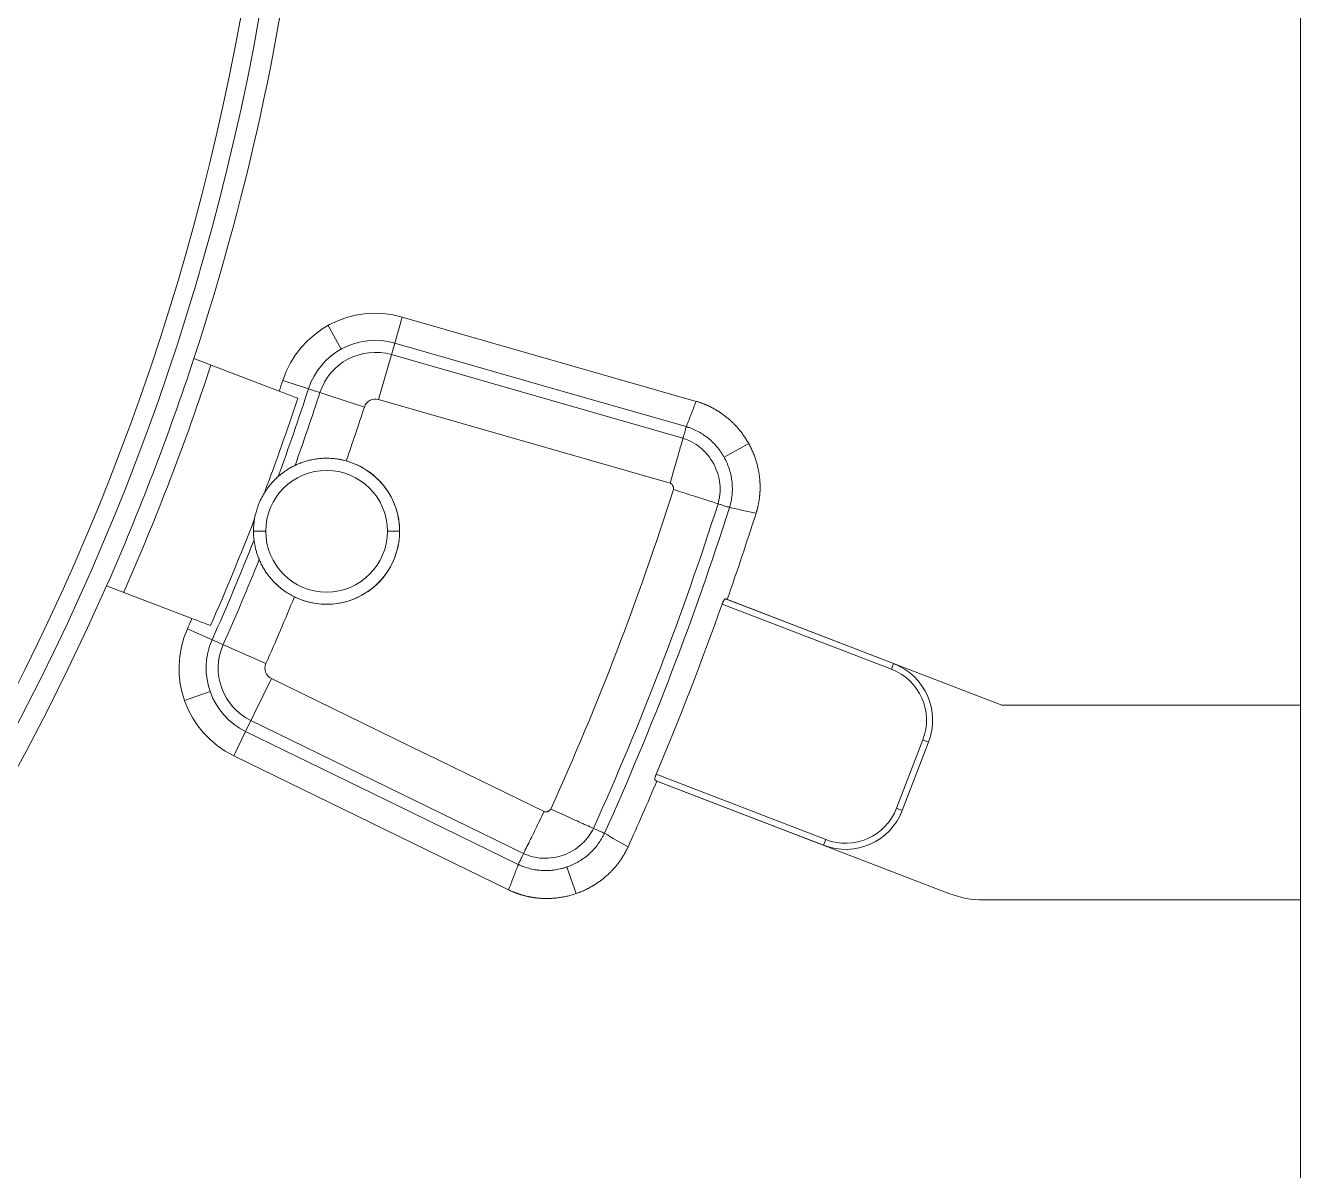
# Model space of a CAD drawing. Header units: millimetres. Extents: x 210 to 1075, y 109 to 733.
# Drawn here: x 674.8 to 779.6, y 322.3 to 416.4 of the extents above; entities that cross this region are included whole.
import ezdxf

# ---------------------------------------------------------------- set-up
doc = ezdxf.new("R2010")
doc.units = ezdxf.units.MM
doc.layers.add('core', color=7, linetype='Continuous', lineweight=20)

msp = doc.modelspace()

# ---------------------------------------------------------------- linework, layer by layer
at = {"layer": 'core', "lineweight": 18}
for p, q in [((779.557, 360.525), (779.557, 457.476)), ((729.916, 385.484), (705.767, 392.409)), ((695.669, 386.323), (688.659, 389.014)), ((681.492, 370.342), (688.502, 367.651)), ((755.036, 360.525), (732.466, 369.21)), ((779.557, 360.525), (755.036, 360.525)), ((779.557, 344.525), (779.557, 360.525)), ((746.85, 351.888), (749.005, 357.488)), ((691.934, 356.371), (714.513, 345.358)), ((707.709, 356.523), (707.616, 356.568)), ((726.685, 354.29), (750.677, 345.059)), ((779.557, 344.525), (753.55, 344.525)), ((779.557, 194.811), (779.557, 344.525))]:
    msp.add_line(p, q, dxfattribs=at)
at = {"layer": 'core', "lineweight": 13}
for p, q in [((699.679, 391.713), (700.753, 389.767)), ((705.767, 392.409), (705.155, 390.273)), ((703.824, 385.63), (705.155, 390.273)), ((705.155, 390.273), (718.621, 386.411)), ((728.833, 382.45), (704.881, 389.318)), ((695.956, 387.197), (698.069, 386.509)), ((702.661, 385.012), (698.069, 386.509)), ((703.824, 385.63), (727.776, 378.762)), ((718.621, 386.411), (729.107, 383.405)), ((734.229, 382.02), (732.206, 380.904)), ((694.557, 374.811), (693.557, 374.811)), ((704.557, 374.811), (705.557, 374.811)), ((745.955, 363.484), (732.05, 368.834)), ((732.34, 369.258), (746.134, 363.95)), ((688.13, 366.809), (690.161, 365.907)), ((694.574, 363.946), (690.161, 365.907)), ((746.134, 363.95), (745.955, 363.484)), ((695.025, 362.709), (692.908, 358.368)), ((707.616, 356.568), (695.025, 362.709)), ((689.987, 361.654), (687.891, 360.915)), ((693.343, 359.261), (715.739, 348.338)), ((691.934, 356.371), (692.908, 358.368)), ((705.499, 352.227), (692.908, 358.368)), ((746.384, 352.068), (748.538, 357.668)), ((749.005, 357.488), (746.85, 351.888)), ((748.538, 357.668), (749.005, 357.488)), ((717.421, 351.786), (707.709, 356.523)), ((740.388, 349.018), (726.559, 354.339)), ((726.63, 354.847), (740.568, 349.484)), ((715.303, 347.445), (705.499, 352.227)), ((746.85, 351.888), (746.384, 352.068)), ((740.568, 349.484), (740.388, 349.018)), ((719.288, 347.233), (720.048, 345.051))]:
    msp.add_line(p, q, dxfattribs=at)
for centre, radius, start, end in [((494.557, 452.811), 202.61, 180, 0), ((703.562, 384.719), 5.778, 74, 161.95487), ((703.562, 384.719), 4.785, 74, 161.95487), ((494.557, 452.811), 214.04, 339.91368, 341.95487), ((494.557, 452.811), 215.033, 340.27151, 341.95487), ((703.562, 384.719), 0.948, 74, 161.95487), ((494.557, 452.811), 218.87, 340.73306, 341.95487), ((699.557, 374.811), 6, 0, 95.00625), ((699.557, 374.811), 5, 0, 180), ((494.557, 452.811), 245.118, 335.71205, 342.28795), ((494.557, 452.811), 248.955, 335.71205, 342.28795), ((494.557, 452.811), 249.948, 335.71205, 342.28795), ((494.557, 452.811), 214.04, 336.04513, 338.4239), ((699.557, 374.811), 5, 180, 0), ((699.557, 374.811), 6, 223.32938, 0), ((494.557, 452.811), 215.033, 336.04513, 338.06607), ((494.557, 452.811), 218.87, 336.04513, 337.60452), ((695.441, 363.561), 5.778, 156.04513, 244), ((695.441, 363.561), 4.785, 156.04513, 244), ((695.441, 363.561), 0.948, 156.04513, 244), ((744.339, 359.284), 4.5, 338.95329, 68.95329), ((744.339, 359.284), 5, 338.95329, 68.95329), ((742.184, 353.684), 4.5, 248.95329, 338.95329), ((742.184, 353.684), 5, 248.95329, 338.95329)]:
    msp.add_arc(centre, radius, start, end, dxfattribs=at)
at = {"layer": 'core', "lineweight": 18}
for centre, radius, start, end in [((494.557, 452.811), 201.12, 180, 0), ((494.557, 452.811), 204.318, 341.80537, 354.19463), ((703.562, 384.719), 8, 74, 161.95487), ((494.557, 452.811), 204.318, 336.19463, 341.80537), ((494.557, 452.811), 205.818, 336.21509, 341.78491), ((494.557, 452.811), 211.818, 341.70596, 341.95487), ((494.557, 452.811), 213.449, 339.47309, 341.68527), ((699.557, 374.811), 6, 0, 74.42426), ((494.557, 452.811), 252.17, 340.63856, 342.33591), ((494.557, 452.811), 213.449, 336.31473, 338.86449), ((699.557, 374.811), 6, 243.91332, 360), ((494.557, 452.811), 204.318, 203.80537, 336.19463), ((494.557, 452.811), 251.902, 337.11428, 340.52658), ((494.557, 452.811), 211.818, 336.04513, 336.29404), ((695.441, 363.561), 8, 156.04513, 244), ((744.339, 359.284), 5, 338.95329, 68.95329), ((494.557, 452.811), 252.17, 335.66409, 337.00257), ((742.184, 353.684), 5, 248.95329, 338.95329), ((753.55, 352.525), 8, 248.95329, 270)]:
    msp.add_arc(centre, radius, start, end, dxfattribs=at)
for points in [[(695.669, 386.323), (695.838, 386.258), (696.177, 386.128), (696.685, 385.933), (697.024, 385.803), (697.193, 385.737)], [(693.557, 374.811), (693.557, 374.727), (693.561, 374.562), (693.575, 374.326), (693.59, 374.175), (693.599, 374.1)], [(690.026, 367.066), (689.856, 367.131), (689.517, 367.261), (689.009, 367.456), (688.671, 367.586), (688.502, 367.651)], [(707.709, 356.523), (707.677, 356.536), (707.645, 356.552), (707.616, 356.568)]]:
    msp.add_open_spline(points, degree=3, dxfattribs=at)
at = {"layer": 'core', "lineweight": 13}
for points, degree in [([(729.107, 383.405), (729.509, 384.437), (729.916, 385.484)], 2), ([(732.657, 376.768), (733.384, 376.61), (734.111, 376.451), (734.838, 376.293)], 3), ([(724.321, 348.895), (723.675, 349.264), (723.029, 349.633), (722.382, 350.002)], 3), ([(714.513, 345.358), (714.912, 346.409), (715.303, 347.445)], 2)]:
    msp.add_open_spline(points, degree=degree, dxfattribs=at)
at = {"layer": 'core', "lineweight": 18}
for points, degree, knots in [([(729.916, 385.484), (730.612, 385.285), (731.259, 384.942), (731.9, 384.603), (732.466, 384.137), (733.024, 383.678), (733.486, 383.114), (733.945, 382.552), (734.632, 381.269), (735.057, 379.879), (735.13, 379.161), (735.204, 378.433), (735.131, 377.71), (735.058, 376.983), (734.838, 376.293)], 2, [0, 0, 0, 0.125, 0.125, 0.25, 0.25, 0.375, 0.375, 0.5, 0.625, 0.75, 0.75, 0.875, 0.875, 1, 1, 1]), ([(695.578, 379.302), (695.635, 379.352), (695.698, 379.406), (695.833, 379.516), (695.905, 379.573), (696.059, 379.687), (696.14, 379.744), (696.311, 379.858), (696.4, 379.914), (696.541, 379.998), (696.588, 380.025), (696.686, 380.08), (696.736, 380.107), (696.888, 380.186), (696.993, 380.237), (697.208, 380.333), (697.319, 380.379), (697.548, 380.466), (697.666, 380.506), (697.908, 380.581), (698.033, 380.616), (698.194, 380.654), (698.226, 380.661), (698.291, 380.676), (698.324, 380.683), (698.423, 380.703), (698.49, 380.716), (698.691, 380.75), (698.828, 380.768), (699.106, 380.796), (699.248, 380.805), (699.464, 380.811), (699.573, 380.812), (699.683, 380.81), (699.757, 380.808), (699.794, 380.806), (699.98, 380.798), (700.128, 380.785), (700.425, 380.75), (700.574, 380.726), (700.871, 380.667), (701.019, 380.632), (701.168, 380.591)], 3, [0, 0, 0, 0, 0.0625, 0.0625, 0.125, 0.125, 0.1875, 0.1875, 0.25, 0.25, 0.28125, 0.28125, 0.3125, 0.3125, 0.375, 0.375, 0.4375, 0.4375, 0.5, 0.5, 0.5625, 0.5625, 0.578125, 0.578125, 0.59375, 0.59375, 0.625, 0.625, 0.6875, 0.6875, 0.75, 0.75, 0.78125, 0.796875, 0.796875, 0.8125, 0.8125, 0.875, 0.875, 0.9375, 0.9375, 1, 1, 1, 1]), ([(695.578, 379.302), (695.491, 379.225), (695.403, 379.142), (695.268, 379.008), (695.223, 378.961), (695.132, 378.863), (695.086, 378.813), (694.993, 378.706), (694.945, 378.65), (694.874, 378.562), (694.85, 378.532), (694.801, 378.469), (694.777, 378.437), (694.703, 378.339), (694.654, 378.27), (694.554, 378.125), (694.504, 378.048), (694.453, 377.966)], 3, [0, 0, 0, 0, 0.25, 0.25, 0.375, 0.375, 0.5, 0.5, 0.625, 0.625, 0.6875, 0.6875, 0.75, 0.75, 0.875, 0.875, 1, 1, 1, 1]), ([(694.453, 377.966), (694.353, 377.804), (694.169, 377.472), (694.018, 377.125), (693.917, 376.86), (693.885, 376.77), (693.841, 376.634), (693.826, 376.589), (693.799, 376.497), (693.785, 376.451), (693.722, 376.22), (693.68, 376.034), (693.647, 375.847)], 3, [0, 0, 0, 0, 0.25, 0.5, 0.5, 0.625, 0.625, 0.6875, 0.6875, 0.75, 0.75, 1, 1, 1, 1]), ([(693.647, 375.847), (693.629, 375.745), (693.615, 375.648), (693.592, 375.463), (693.583, 375.375), (693.569, 375.204), (693.565, 375.122), (693.558, 374.963), (693.557, 374.886), (693.557, 374.811)], 3, [0, 0, 0, 0, 0.25, 0.25, 0.5, 0.5, 0.75, 0.75, 1, 1, 1, 1]), ([(696.919, 369.422), (696.78, 369.49), (696.646, 369.562), (696.384, 369.716), (696.258, 369.797), (696.012, 369.968), (695.893, 370.057), (695.749, 370.174), (695.72, 370.198), (695.664, 370.245), (695.58, 370.317), (695.499, 370.391), (695.342, 370.539), (695.242, 370.64), (695.052, 370.846), (694.962, 370.95), (694.855, 371.084), (694.834, 371.11), (694.792, 371.164), (694.772, 371.191), (694.711, 371.272), (694.672, 371.326), (694.559, 371.489), (694.489, 371.597), (694.358, 371.814), (694.297, 371.922), (694.183, 372.139), (694.131, 372.248), (694.058, 372.41), (694.023, 372.491), (693.991, 372.571), (693.969, 372.625), (693.959, 372.652), (693.908, 372.786), (693.871, 372.891), (693.806, 373.098), (693.777, 373.199), (693.725, 373.397), (693.703, 373.494), (693.664, 373.681), (693.647, 373.771), (693.619, 373.943), (693.608, 374.025), (693.599, 374.1)], 3, [0, 0, 0, 0, 0.0625, 0.0625, 0.125, 0.125, 0.1875, 0.1875, 0.203125, 0.203125, 0.21875, 0.25, 0.25, 0.3125, 0.3125, 0.375, 0.375, 0.390625, 0.390625, 0.40625, 0.40625, 0.4375, 0.4375, 0.5, 0.5, 0.5625, 0.5625, 0.625, 0.625, 0.65625, 0.671875, 0.671875, 0.6875, 0.6875, 0.75, 0.75, 0.8125, 0.8125, 0.875, 0.875, 0.9375, 0.9375, 1, 1, 1, 1]), ([(732.05, 368.834), (732.055, 368.85), (732.061, 368.865), (732.073, 368.897), (732.079, 368.912), (732.098, 368.957), (732.111, 368.986), (732.127, 369.02), (732.131, 369.027), (732.138, 369.041), (732.148, 369.06), (732.165, 369.091), (732.178, 369.114), (732.192, 369.136), (732.199, 369.147), (732.219, 369.176), (732.232, 369.193), (732.251, 369.214), (732.258, 369.22), (732.27, 369.232), (732.276, 369.237), (732.293, 369.25), (732.304, 369.256), (732.319, 369.26), (732.324, 369.26), (732.333, 369.26), (732.337, 369.259), (732.341, 369.258)], 3, [0, 0, 0, 0, 0.0625, 0.0625, 0.125, 0.125, 0.25, 0.25, 0.28125, 0.28125, 0.3125, 0.375, 0.4375, 0.4375, 0.5, 0.5, 0.625, 0.625, 0.6875, 0.6875, 0.75, 0.75, 0.875, 0.875, 0.9375, 0.9375, 1, 1, 1, 1]), ([(732.466, 369.21), (732.458, 369.213), (732.449, 369.216), (732.408, 369.232), (732.374, 369.245), (732.341, 369.258)], 3, [0, 0, 0, 0, 0.2004, 0.2004, 1, 1, 1, 1]), ([(726.56, 354.339), (726.552, 354.342), (726.546, 354.348), (726.537, 354.361), (726.535, 354.366), (726.531, 354.377), (726.529, 354.384), (726.525, 354.405), (726.524, 354.421), (726.524, 354.45), (726.524, 354.46), (726.526, 354.482), (726.527, 354.493), (726.532, 354.528), (726.536, 354.553), (726.545, 354.594), (726.549, 354.608), (726.556, 354.636), (726.564, 354.665), (726.573, 354.694), (726.583, 354.725), (726.589, 354.74), (726.605, 354.786), (726.617, 354.817), (726.63, 354.847)], 3, [0, 0, 0, 0, 0.125, 0.125, 0.1875, 0.1875, 0.25, 0.25, 0.375, 0.375, 0.4375, 0.4375, 0.5, 0.5, 0.625, 0.625, 0.6875, 0.6875, 0.75, 0.8125, 0.8125, 0.875, 0.875, 1, 1, 1, 1]), ([(726.56, 354.339), (726.594, 354.326), (726.627, 354.313), (726.669, 354.297), (726.677, 354.294), (726.685, 354.29)], 3, [0, 0, 0, 0, 0.7996, 0.7996, 1, 1, 1, 1]), ([(724.321, 348.895), (724.023, 348.236), (723.59, 347.645), (723.161, 347.06), (722.618, 346.568), (722.083, 346.082), (721.458, 345.707), (720.836, 345.334), (719.466, 344.84), (718.03, 344.621), (717.308, 344.653), (716.577, 344.686), (715.873, 344.863), (715.164, 345.041), (714.513, 345.358)], 2, [0, 0, 0, 0.125, 0.125, 0.25, 0.25, 0.375, 0.375, 0.5, 0.625, 0.75, 0.75, 0.875, 0.875, 1, 1, 1])]:
    msp.add_open_spline(points, degree=degree, knots=knots, dxfattribs=at)
at = {"layer": 'core', "lineweight": 13}
for points, knots in [([(729.107, 383.405), (729.087, 383.337), (729.062, 383.248), (729, 383.032), (728.963, 382.904), (728.88, 382.613), (728.833, 382.449), (728.73, 382.091), (728.674, 381.896), (728.555, 381.48), (728.492, 381.259), (728.359, 380.796), (728.29, 380.555), (728.147, 380.059), (728.074, 379.804), (727.926, 379.286), (727.851, 379.024), (727.776, 378.762)], [0, 0, 0, 0, 0.125, 0.125, 0.25, 0.25, 0.375, 0.375, 0.5, 0.5, 0.625, 0.625, 0.75, 0.75, 0.875, 0.875, 1, 1, 1, 1]), ([(732.657, 376.768), (732.658, 376.771), (732.658, 376.774), (732.66, 376.779), (732.663, 376.787), (732.668, 376.805), (732.679, 376.842), (732.701, 376.915), (732.718, 376.979), (732.75, 377.106), (732.77, 377.19), (732.821, 377.446), (732.872, 377.789), (732.889, 378.138), (732.888, 378.357), (732.888, 378.401), (732.885, 378.489), (732.883, 378.532), (732.876, 378.663), (732.87, 378.75), (732.843, 379.008), (732.817, 379.179), (732.748, 379.517), (732.706, 379.684), (732.605, 380.015), (732.546, 380.179), (732.462, 380.382), (732.444, 380.422), (732.409, 380.502), (732.391, 380.542), (732.335, 380.66), (732.295, 380.738), (732.172, 380.969), (732.083, 381.118), (731.938, 381.336), (731.863, 381.443), (731.784, 381.548), (731.73, 381.617), (731.703, 381.652), (731.564, 381.821), (731.331, 382.081), (731.075, 382.315), (730.807, 382.536), (730.667, 382.641), (730.485, 382.763), (730.449, 382.787), (730.375, 382.834), (730.337, 382.857), (730.225, 382.925), (730.149, 382.968), (729.919, 383.091), (729.762, 383.165), (729.521, 383.264), (729.399, 383.311), (729.254, 383.359), (729.18, 383.382), (729.144, 383.394), (729.125, 383.399), (729.117, 383.401), (729.112, 383.403), (729.109, 383.404), (729.107, 383.405)], [0, 0, 0, 0, 0.0009766, 0.0009766, 0.0019531, 0.0039063, 0.0078125, 0.015625, 0.03125, 0.03125, 0.0625, 0.0625, 0.125, 0.1875, 0.1875, 0.203125, 0.203125, 0.21875, 0.21875, 0.25, 0.25, 0.3125, 0.3125, 0.375, 0.375, 0.4375, 0.4375, 0.453125, 0.453125, 0.46875, 0.46875, 0.5, 0.5, 0.5625, 0.5625, 0.59375, 0.609375, 0.609375, 0.625, 0.625, 0.6875, 0.75, 0.75, 0.8125, 0.8125, 0.828125, 0.828125, 0.84375, 0.84375, 0.875, 0.875, 0.9375, 0.9375, 0.96875, 0.984375, 0.9921875, 0.9960938, 0.9980469, 0.9990234, 0.9990234, 1, 1, 1, 1]), ([(728.833, 382.449), (729.081, 382.372), (729.318, 382.272), (729.799, 382.018), (730.043, 381.855), (730.489, 381.488), (730.692, 381.285), (731.058, 380.837), (731.221, 380.594), (731.492, 380.087), (731.603, 379.821), (731.773, 379.265), (731.83, 378.982), (731.887, 378.411), (731.888, 378.119), (731.833, 377.573), (731.783, 377.32), (731.71, 377.071)], [0, 0, 0, 0, 0.1148543, 0.1148543, 0.2432752, 0.2432752, 0.371696, 0.371696, 0.5001168, 0.5001168, 0.6285377, 0.6285377, 0.7569585, 0.7569585, 0.8853793, 0.8853793, 1, 1, 1, 1]), ([(728.056, 378.238), (728.058, 378.244), (728.06, 378.251), (728.062, 378.264), (728.063, 378.27), (728.066, 378.29), (728.066, 378.304), (728.066, 378.344), (728.063, 378.371), (728.052, 378.423), (728.045, 378.448), (728.032, 378.486), (728.027, 378.498), (728.016, 378.523), (728.01, 378.535), (727.991, 378.57), (727.977, 378.593), (727.953, 378.625), (727.945, 378.635), (727.927, 378.656), (727.918, 378.666), (727.89, 378.694), (727.87, 378.711), (727.836, 378.734), (727.825, 378.741), (727.807, 378.75), (727.801, 378.753), (727.788, 378.758), (727.782, 378.76), (727.776, 378.762)], [0, 0, 0, 0, 0.03125, 0.03125, 0.0625, 0.0625, 0.125, 0.125, 0.25, 0.25, 0.375, 0.375, 0.4375, 0.4375, 0.5, 0.5, 0.625, 0.625, 0.6875, 0.6875, 0.75, 0.75, 0.875, 0.875, 0.9375, 0.9375, 0.96875, 0.96875, 1, 1, 1, 1]), ([(732.657, 376.768), (732.59, 376.79), (732.502, 376.818), (732.287, 376.886), (732.161, 376.927), (731.872, 377.019), (731.71, 377.071), (731.355, 377.184), (731.162, 377.246), (730.75, 377.377), (730.53, 377.447), (730.072, 377.594), (729.833, 377.67), (729.341, 377.827), (729.088, 377.908), (728.576, 378.072), (728.316, 378.155), (728.056, 378.238)], [0, 0, 0, 0, 0.125, 0.125, 0.25, 0.25, 0.375, 0.375, 0.5, 0.5, 0.625, 0.625, 0.75, 0.75, 0.875, 0.875, 1, 1, 1, 1]), ([(717.421, 351.786), (717.427, 351.783), (717.433, 351.781), (717.446, 351.776), (717.452, 351.774), (717.471, 351.769), (717.485, 351.767), (717.525, 351.761), (717.551, 351.76), (717.604, 351.763), (717.63, 351.767), (717.67, 351.775), (717.683, 351.778), (717.708, 351.785), (717.721, 351.789), (717.759, 351.803), (717.783, 351.813), (717.819, 351.832), (717.83, 351.839), (717.853, 351.853), (717.864, 351.861), (717.896, 351.885), (717.916, 351.903), (717.943, 351.932), (717.952, 351.943), (717.963, 351.959), (717.967, 351.965), (717.974, 351.976), (717.977, 351.982), (717.98, 351.988)], [0, 0, 0, 0, 0.03125, 0.03125, 0.0625, 0.0625, 0.125, 0.125, 0.25, 0.25, 0.375, 0.375, 0.4375, 0.4375, 0.5, 0.5, 0.625, 0.625, 0.6875, 0.6875, 0.75, 0.75, 0.875, 0.875, 0.9375, 0.9375, 0.96875, 0.96875, 1, 1, 1, 1]), ([(722.382, 350.002), (722.318, 350.031), (722.234, 350.069), (722.028, 350.161), (721.907, 350.216), (721.631, 350.34), (721.476, 350.41), (721.136, 350.564), (720.951, 350.647), (720.557, 350.825), (720.347, 350.92), (719.909, 351.118), (719.68, 351.221), (719.209, 351.433), (718.968, 351.542), (718.477, 351.764), (718.228, 351.876), (717.98, 351.988)], [0, 0, 0, 0, 0.125, 0.125, 0.25, 0.25, 0.375, 0.375, 0.5, 0.5, 0.625, 0.625, 0.75, 0.75, 0.875, 0.875, 1, 1, 1, 1]), ([(717.421, 351.786), (717.301, 351.541), (717.181, 351.296), (716.946, 350.812), (716.829, 350.574), (716.603, 350.11), (716.493, 349.884), (716.282, 349.452), (716.181, 349.245), (715.991, 348.856), (715.903, 348.674), (715.739, 348.339), (715.665, 348.186), (715.532, 347.913), (715.473, 347.794), (715.375, 347.592), (715.334, 347.509), (715.303, 347.445)], [0, 0, 0, 0, 0.125, 0.125, 0.25, 0.25, 0.375, 0.375, 0.5, 0.5, 0.625, 0.625, 0.75, 0.75, 0.875, 0.875, 1, 1, 1, 1]), ([(715.303, 347.445), (715.306, 347.444), (715.308, 347.443), (715.313, 347.441), (715.321, 347.437), (715.338, 347.429), (715.373, 347.413), (715.443, 347.381), (715.503, 347.355), (715.624, 347.304), (715.705, 347.273), (715.95, 347.185), (716.283, 347.085), (716.625, 347.018), (716.842, 346.987), (716.886, 346.982), (716.973, 346.971), (717.016, 346.967), (717.147, 346.955), (717.233, 346.949), (717.493, 346.938), (717.666, 346.94), (718.01, 346.959), (718.182, 346.977), (718.524, 347.029), (718.695, 347.063), (718.907, 347.117), (718.95, 347.129), (719.034, 347.152), (719.076, 347.165), (719.201, 347.203), (719.284, 347.231), (719.53, 347.319), (719.691, 347.386), (719.927, 347.498), (720.044, 347.557), (720.159, 347.62), (720.235, 347.663), (720.273, 347.685), (720.461, 347.798), (720.751, 347.991), (721.02, 348.211), (721.278, 348.444), (721.401, 348.567), (721.549, 348.73), (721.578, 348.763), (721.635, 348.829), (721.663, 348.863), (721.746, 348.964), (721.8, 349.033), (721.955, 349.243), (722.051, 349.388), (722.183, 349.612), (722.247, 349.727), (722.316, 349.863), (722.35, 349.932), (722.366, 349.967), (722.374, 349.984), (722.377, 349.992), (722.38, 349.997), (722.381, 349.999), (722.382, 350.002)], [0, 0, 0, 0, 0.0009766, 0.0009766, 0.0019531, 0.0039063, 0.0078125, 0.015625, 0.03125, 0.03125, 0.0625, 0.0625, 0.125, 0.1875, 0.1875, 0.203125, 0.203125, 0.21875, 0.21875, 0.25, 0.25, 0.3125, 0.3125, 0.375, 0.375, 0.4375, 0.4375, 0.453125, 0.453125, 0.46875, 0.46875, 0.5, 0.5, 0.5625, 0.5625, 0.59375, 0.609375, 0.609375, 0.625, 0.625, 0.6875, 0.75, 0.75, 0.8125, 0.8125, 0.828125, 0.828125, 0.84375, 0.84375, 0.875, 0.875, 0.9375, 0.9375, 0.96875, 0.984375, 0.9921875, 0.9960937, 0.9980469, 0.9990234, 0.9990234, 1, 1, 1, 1]), ([(721.476, 350.41), (721.364, 350.177), (721.232, 349.957), (720.911, 349.517), (720.715, 349.299), (720.288, 348.911), (720.057, 348.739), (719.562, 348.441), (719.297, 348.316), (718.757, 348.12), (718.478, 348.049), (717.903, 347.96), (717.615, 347.945), (717.041, 347.97), (716.752, 348.011), (716.219, 348.145), (715.975, 348.23), (715.739, 348.339)], [0, 0, 0, 0, 0.1146147, 0.1146147, 0.2430357, 0.2430357, 0.3714567, 0.3714567, 0.4998778, 0.4998778, 0.6282988, 0.6282988, 0.7567198, 0.7567198, 0.8851408, 0.8851408, 1, 1, 1, 1])]:
    msp.add_open_spline(points, degree=3, knots=knots, dxfattribs=at)

doc.saveas('drawing.dxf')
